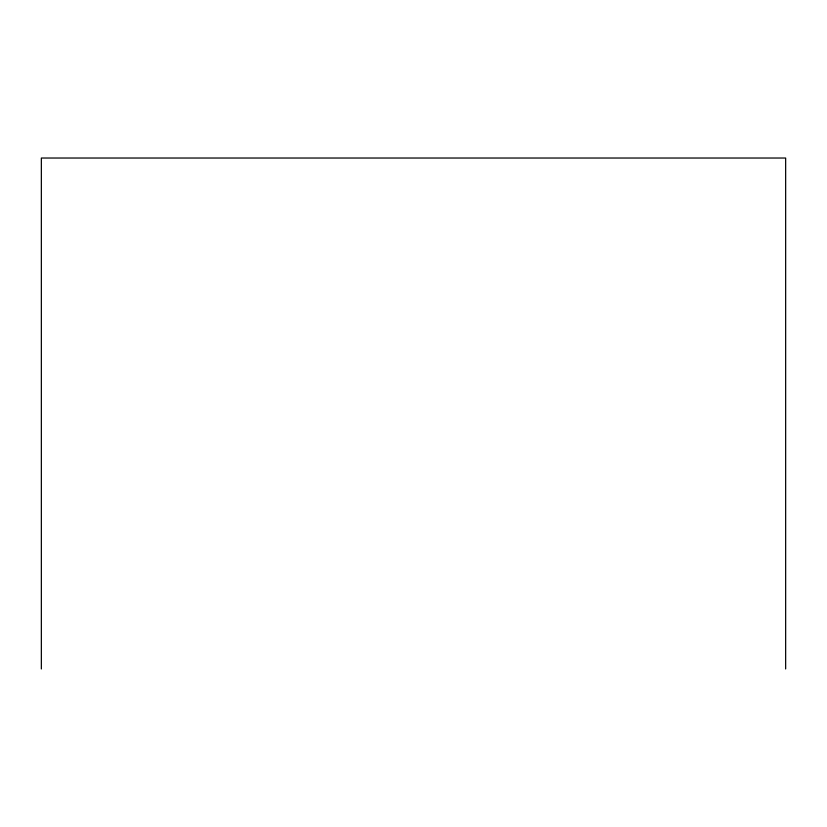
<?xml version="1.0" encoding="UTF-8"?>
<svg xmlns="http://www.w3.org/2000/svg" width="827" height="827" viewBox="0 0 827 827"><rect width="100%" height="100%" fill="white"/><g stroke="black" fill="none" stroke-linecap="round" stroke-linejoin="round"><path stroke-width="1.24" d="M785.65 668.971L785.65 158.029L41.35 158.029L41.35 668.971"/></g></svg>
